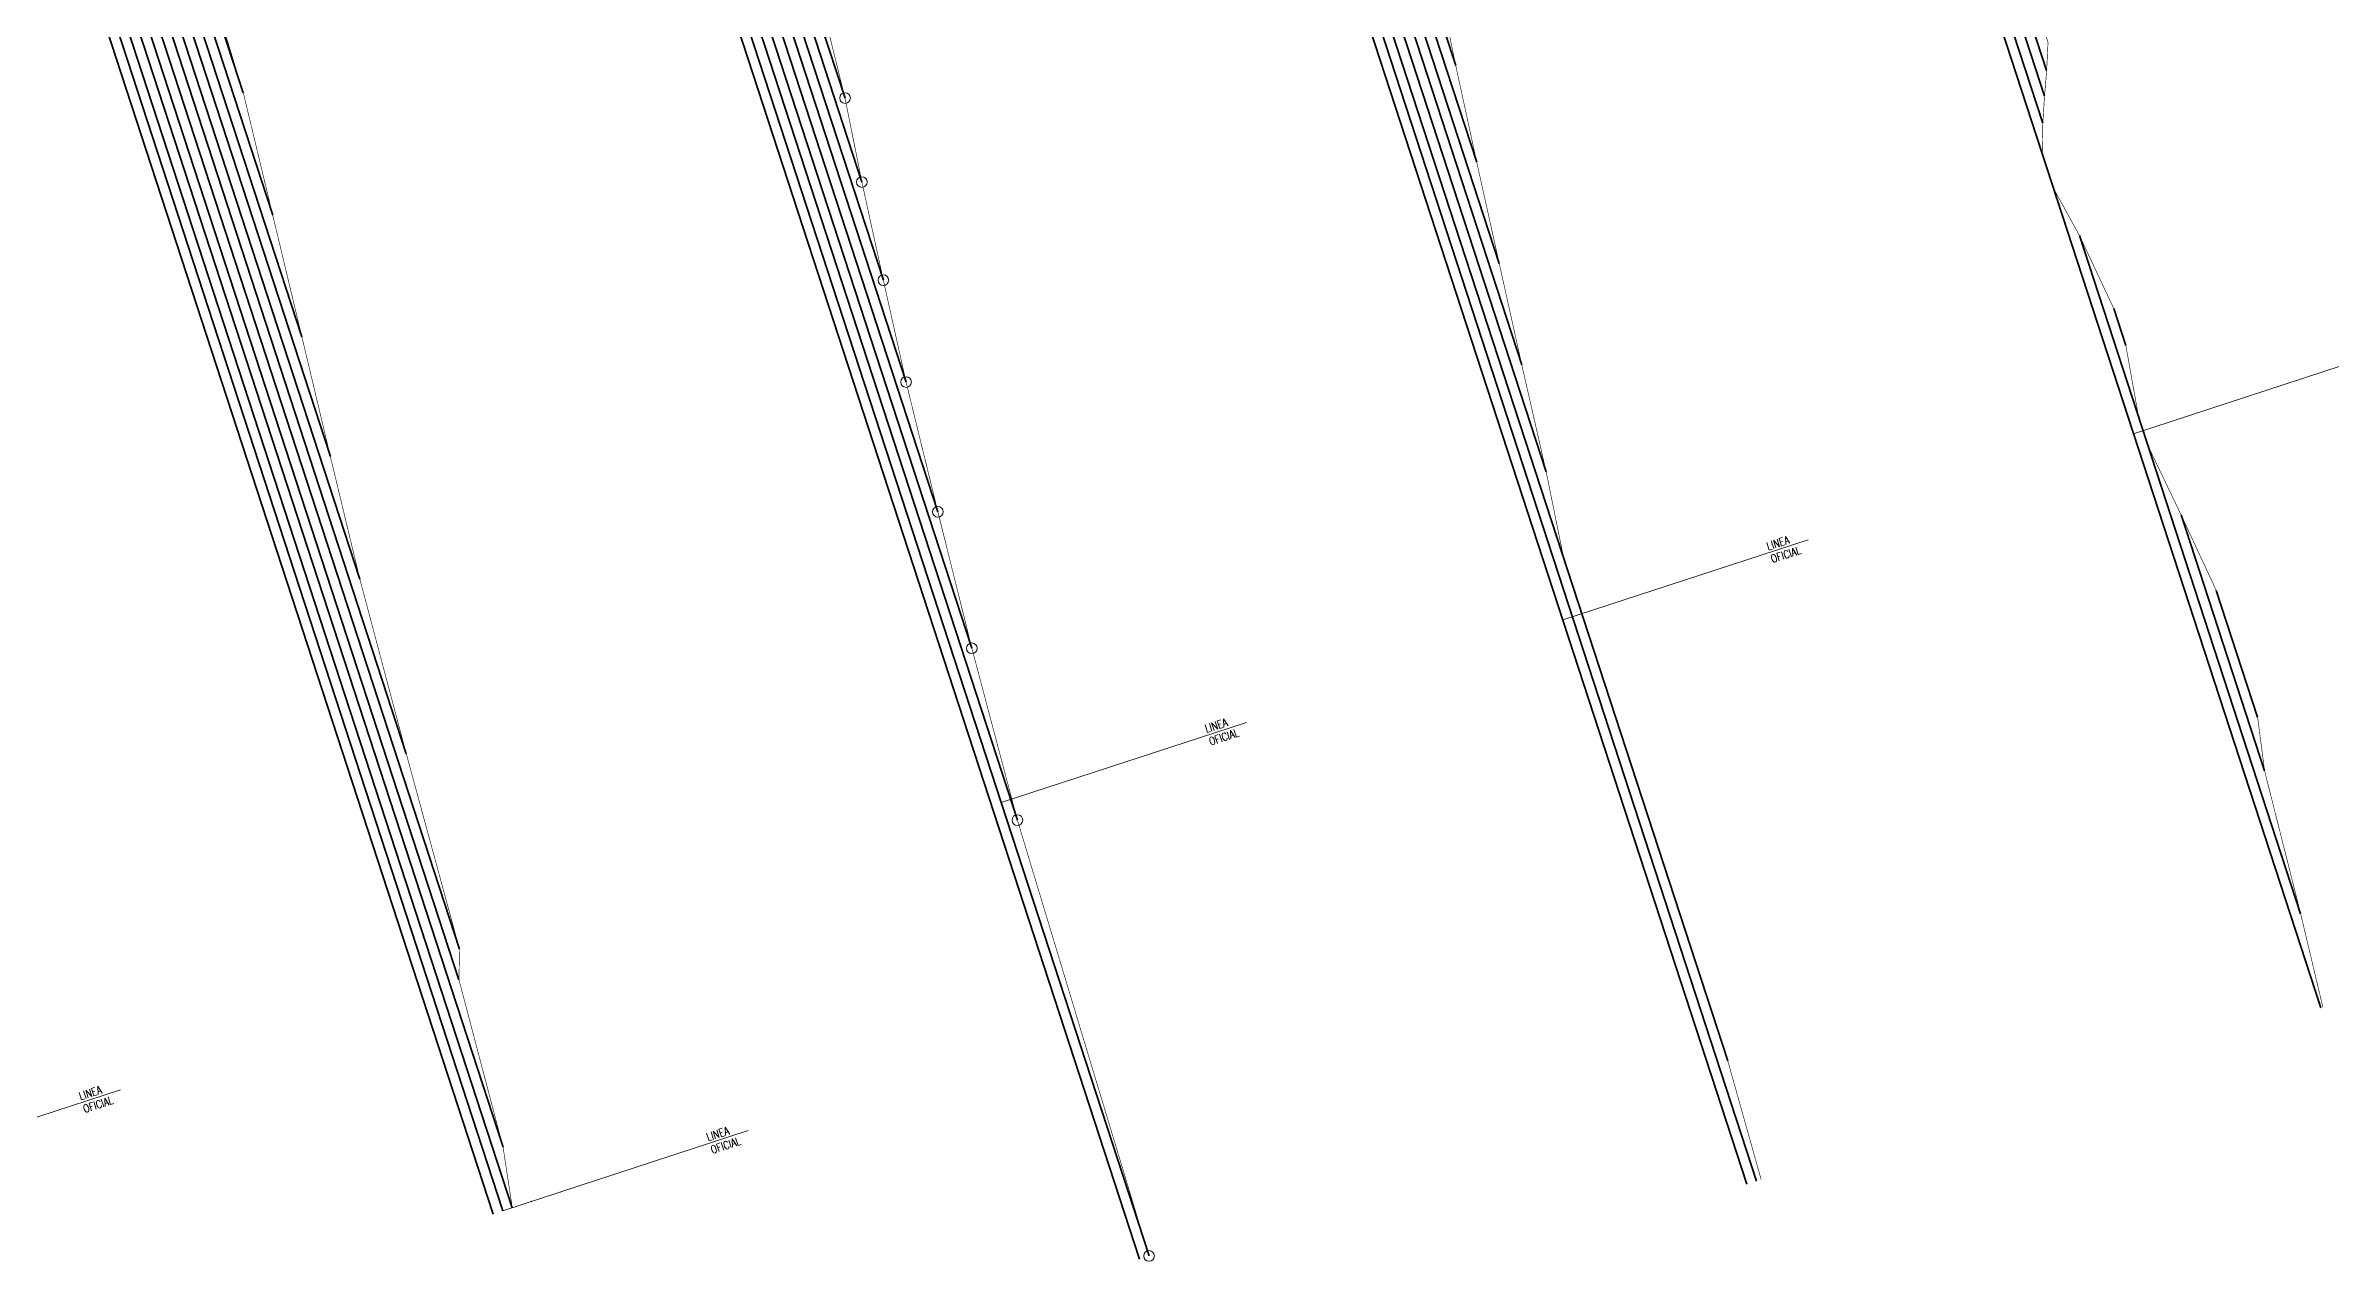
# Model space of a CAD drawing. Header units: metres. Extents: x 733085 to 734585, y 6084499 to 6087418.
# Drawn here: x 733211.7 to 733325.9, y 6086447.4 to 6086508.1 of the extents above; entities that cross this region are included whole.
import ezdxf

# ---------------------------------------------------------------- set-up
doc = ezdxf.new("R2010")
doc.units = ezdxf.units.M
doc.header["$LTSCALE"] = 5
doc.header["$MEASUREMENT"] = 0
doc.layers.add('_AUX', color=210, linetype='Continuous', lineweight=18, plot=False)
doc.layers.add('A-ELEV-MBE1', color=7, linetype='Continuous', lineweight=35)
doc.layers.add('U-ANNO-TEXT', color=3, linetype='Continuous', lineweight=18)
doc.styles.add('E-ROMANS', font='romans.shx', dxfattribs={"width": 0.8})

msp = doc.modelspace()

# ---------------------------------------------------------------- linework, layer by layer
at = {"layer": '_AUX', "ltscale": 0.05}
for points in [[(733316.062, 6086488.725), (733328.325, 6086492.726)], [(733287.538, 6086479.419), (733299.801, 6086483.42)], [(733259.455, 6086470.298), (733271.718, 6086474.299)], [(733203.177, 6086451.937), (733215.441, 6086455.938)], [(733234.543, 6086449.895), (733246.807, 6086453.896)]]:
    msp.add_lwpolyline(points, dxfattribs=at)
at = {"layer": '_AUX'}
for centre in [(733251.653, 6086505.496), (733252.496, 6086501.298), (733253.569, 6086496.398), (733254.705, 6086491.305), (733256.296, 6086484.817), (733257.994, 6086478.001), (733260.269, 6086469.415), (733266.849, 6086447.635)]:
    msp.add_circle(centre, 0.267, dxfattribs=at)
at = {"layer": 'A-ELEV-MBE1', "color": 252}
for p, q in [((733325.421, 6086460.038), (733272.424, 6086622.476)), ((733311.527, 6086504.235), (733272.899, 6086622.631)), ((733311.611, 6086505.592), (733273.375, 6086622.787)), ((733311.718, 6086506.875), (733273.85, 6086622.942)), ((733284.354, 6086497.235), (733246.276, 6086613.945)), ((733283.23, 6086502.294), (733246.752, 6086614.101)), ((733282.179, 6086507.128), (733247.227, 6086614.256)), ((733296.736, 6086451.224), (733243.9, 6086613.17)), ((733297.212, 6086451.379), (733244.375, 6086613.325)), ((733295.776, 6086457.39), (733244.85, 6086613.48)), ((733286.703, 6086486.812), (733245.326, 6086613.635)), ((733285.481, 6086492.17), (733245.801, 6086613.79)), ((733257.994, 6086478.001), (733216.248, 6086605.951)), ((733256.296, 6086484.817), (733216.724, 6086606.106)), ((733254.705, 6086491.305), (733217.199, 6086606.261)), ((733253.569, 6086496.398), (733217.675, 6086606.416)), ((733252.496, 6086501.298), (733218.15, 6086606.571)), ((733251.653, 6086505.496), (733218.625, 6086606.726)), ((733266.374, 6086447.48), (733214.822, 6086605.485)), ((733266.849, 6086447.635), (733215.298, 6086605.64)), ((733260.269, 6086469.415), (733215.773, 6086605.796)), ((733223.048, 6086499.638), (733190.261, 6086600.131)), ((733221.575, 6086505.765), (733190.736, 6086600.286)), ((733234.562, 6086453.063), (733186.933, 6086599.045)), ((733232.354, 6086461.441), (733187.409, 6086599.2)), ((733232.384, 6086462.963), (733187.884, 6086599.355)), ((733229.724, 6086472.727), (733188.359, 6086599.51)), ((733227.403, 6086481.453), (733188.835, 6086599.665)), ((733225.93, 6086487.579), (733189.31, 6086599.821)), ((733224.503, 6086493.567), (733189.785, 6086599.976)), ((733234.072, 6086449.727), (733185.507, 6086598.58)), ((733234.548, 6086449.882), (733185.983, 6086598.735)), ((733235.023, 6086450.037), (733186.458, 6086598.89)), ((733324.414, 6086464.738), (733313.359, 6086498.621)), ((733315.676, 6086493.132), (733315.073, 6086494.979)), ((733322.612, 6086471.874), (733318.438, 6086484.667)), ((733322.263, 6086474.555), (733320.198, 6086480.885)), ((733237.4, 6086450.813), (733237.395, 6086450.826)), ((733237.875, 6086450.968), (733237.871, 6086450.981)), ((733238.35, 6086451.123), (733238.346, 6086451.136)), ((733235.974, 6086450.348), (733235.969, 6086450.36)), ((733236.449, 6086450.503), (733236.445, 6086450.516))]:
    msp.add_line(p, q, dxfattribs=at)
at = {"layer": 'A-ELEV-MBE1', "ltscale": 0.15, "const_width": 0.03}
for points in [[(733282.089, 6086625.63), (733282.273, 6086624.53), (733282.949, 6086620.844), (733284.23, 6086615.306), (733285.032, 6086611.236), (733290.055, 6086594.228), (733297.376, 6086570.177), (733301.998, 6086554.399), (733304.727, 6086544.423), (733305.705, 6086539.814), (733306.421, 6086536.007), (733307.307, 6086531.678), (733310.285, 6086520.94), (733310.509, 6086518.642), (733310.472, 6086517.143), (733310.419, 6086515.693), (733310.171, 6086514.841), (733309.955, 6086513.891), (733310.69, 6086511.639), (733311.786, 6086508.28), (733311.718, 6086506.875)], [(733266.849, 6086447.635), (733260.269, 6086469.415), (733257.994, 6086478.001), (733256.296, 6086484.817), (733254.705, 6086491.305), (733253.569, 6086496.398), (733252.496, 6086501.298), (733251.653, 6086505.496), (733250.008, 6086512.15), (733247.978, 6086519.981), (733244.974, 6086530.801), (733244.187, 6086534.828), (733237.262, 6086557.662), (733235.345, 6086565.151), (733233.428, 6086572.639), (733230.498, 6086583.231), (733229.102, 6086589.124), (733227.768, 6086594.824), (733225.798, 6086602.474), (733224.329, 6086608.587)], [(733195.965, 6086601.992), (733197.554, 6086595.508), (733198.932, 6086589.672), (733200.296, 6086583.88), (733201.649, 6086578.121), (733203.137, 6086571.948), (733204.934, 6086564.829), (733206.619, 6086558.053), (733208.087, 6086551.941), (733210.988, 6086541.438), (733213.84, 6086531.085), (733221.575, 6086505.765), (733223.048, 6086499.638), (733224.503, 6086493.567), (733225.93, 6086487.579), (733227.403, 6086481.453), (733229.724, 6086472.727), (733232.384, 6086462.963), (733232.354, 6086461.441), (733234.562, 6086453.063), (733235.023, 6086450.037)], [(733311.718, 6086506.875), (733311.611, 6086505.592), (733311.527, 6086504.235), (733311.496, 6086502.718), (733312.063, 6086500.982), (733313.359, 6086498.621), (733315.073, 6086494.979), (733315.676, 6086493.132), (733316.314, 6086489.565), (733316.791, 6086488.103), (733318.438, 6086484.667), (733320.198, 6086480.885), (733322.263, 6086474.555), (733322.612, 6086471.874), (733324.414, 6086464.738), (733325.522, 6086460.071)]]:
    msp.add_lwpolyline(points, dxfattribs=at)
at = {"layer": 'A-ELEV-MBE1', "ltscale": 0.15}
msp.add_lwpolyline([(733254.21, 6086616.534, 0.03, 0.03, 0), (733255.206, 6086612.367, 0.03, 0.03, 0), (733256.648, 6086606.337, 0.03, 0.03, 0), (733258.072, 6086600.358, 0.03, 0.03, 0), (733259.717, 6086593.707, 0.03, 0.03, 0), (733263.274, 6086581.192, 0.03, 0.03, 0), (733266.81, 6086568.741, 0.03, 0.03, 0), (733270.663, 6086555.319, 0.03, 0.03, 0), (733275.189, 6086539.836, 0.03, 0.03, 0), (733277.081, 6086532.423, 0.03, 0.03, 0), (733277.684, 6086528.965, 0.03, 0.03, 0), (733278.812, 6086523.896, 0.03, 0.03, 0), (733279.589, 6086519.902, 0.03, 0.03, 0), (733280.389, 6086515.836, 0.03, 0.03, 0), (733281.239, 6086511.62, 0.03, 0.03, 0), (733282.179, 6086507.128, 0.03, 0.03, 0), (733283.23, 6086502.294, 0.03, 0.03, 0), (733284.354, 6086497.235, 0.03, 0.03, 0), (733285.481, 6086492.17, 0.03, 0.03, 0), (733286.703, 6086486.812, 0.03, 0.03, 0), (733287.568, 6086482.549, 0.03, 0.03, 0), (733295.13, 6086459.371, 0.03, 0.03, 0), (733295.776, 6086457.39, 0.03, 0.03, 0), (733297.446, 6086451.456, 0, 0, 0)], format="xyseb", dxfattribs=at)

# ---------------------------------------------------------------- texts
at = {"layer": 'U-ANNO-TEXT', "char_height": 0.4, "attachment_point": 7, "rotation": 18.06951, "style": 'E-ROMANS'}
for insert in [(733298.01, 6086482.26), (733269.928, 6086473.139), (733213.65, 6086454.778), (733245.016, 6086452.736)]:
    msp.add_mtext('LINEA\\POFICIAL', dxfattribs=dict(at, insert=insert))

doc.saveas('drawing.dxf')
